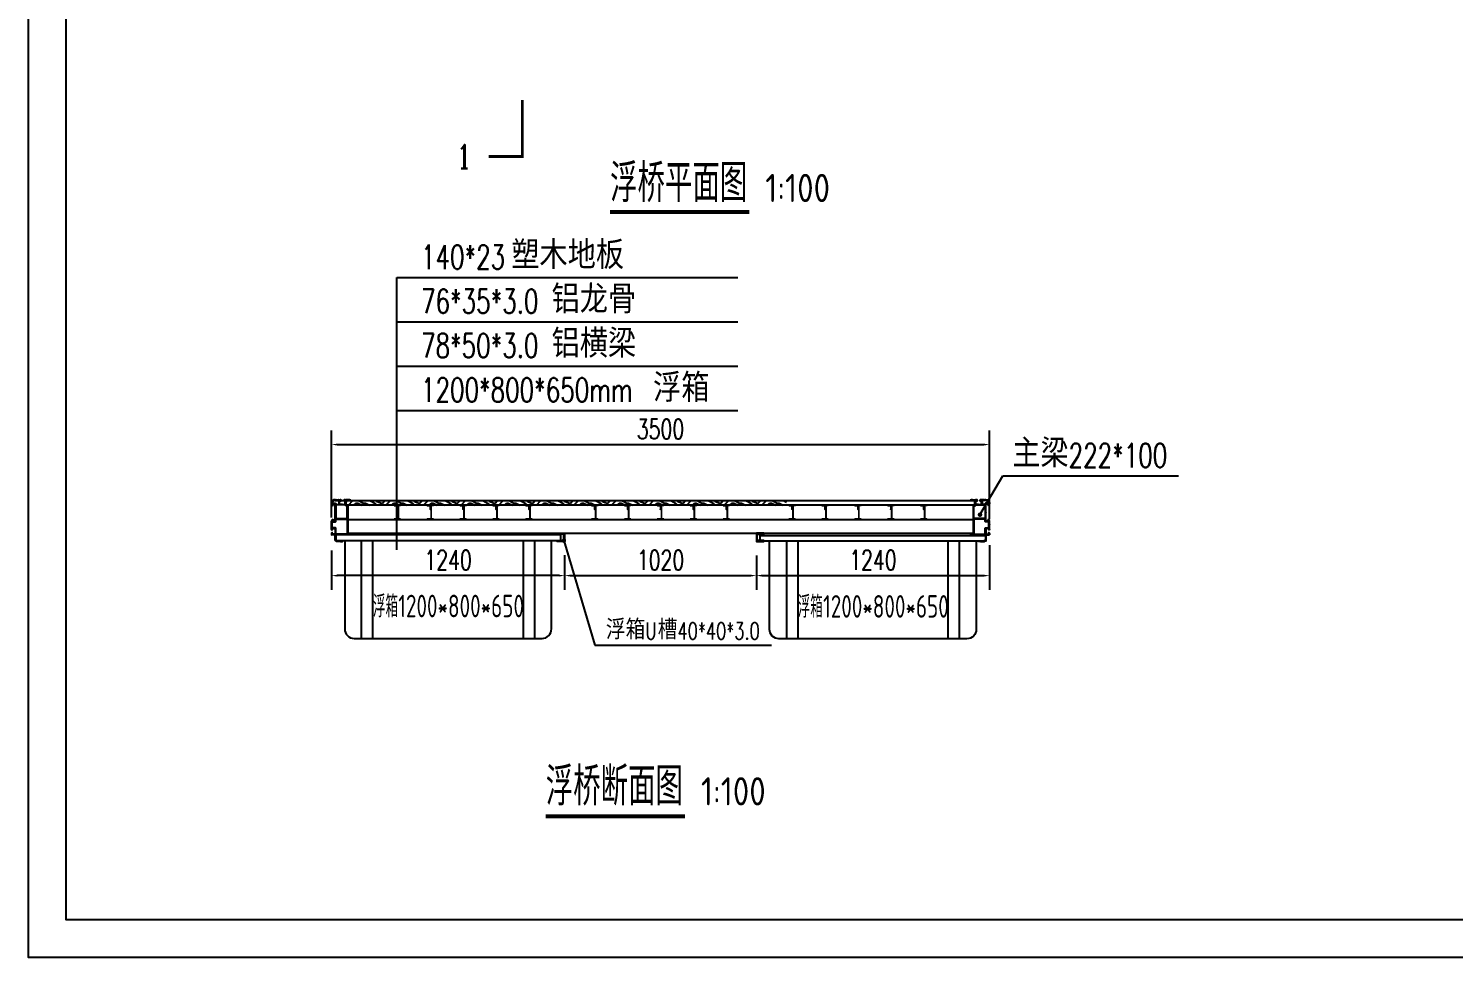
# Model space of a CAD drawing. Extents: x 8796 to 116961, y 24572 to 132726.
# Drawn here: x 15372 to 22952, y 116386 to 121326 of the extents above; entities that cross this region are included whole.
import ezdxf

# ---------------------------------------------------------------- set-up
doc = ezdxf.new("R2010")
doc.units = 0
doc.header["$LTSCALE"] = 1000
doc.header["$MEASUREMENT"] = 0
for name, color, linetype in [('DIM_LEAD', 3, 'Continuous'), ('DIM_SYMB', 3, 'Continuous'), ('PUB_TEXT', 7, 'Continuous'), ('W-STEEL_FRAME钢架', 3, 'Continuous'), ('W-WOOD_FLOOR木地板', 30, 'Continuous'), ('连接端梁', 130, 'Continuous')]:
    doc.layers.add(name, color=color, linetype=linetype)
doc.layers.add('结构', color=52, linetype='Continuous', lineweight=18)
doc.layers.add('铝龙骨', color=7, linetype='Continuous', lineweight=9)
doc.styles.add('_TCH_DIM', font='SIMPLEX.shx', dxfattribs={"bigfont": 'hztxt.shx'})
doc.styles.add('_TCH_LABEL', font='COMPLEX', dxfattribs={"bigfont": 'GBCBIG'})
doc.styles.get("Standard").update_dxf_attribs({"font": 'gbenor.shx', "bigfont": 'gbcbig.shx'})
doc.styles.add('STANDARD_T3', font='simplex.shx', dxfattribs={"width": 0.7, "bigfont": 'hztxt.shx'})
doc.dimstyles.new('W&&30', dxfattribs={"dimtxt": 105, "dimasz": 30, "dimexe": 75, "dimexo": 90, "dimgap": 30, "dimtad": 1, "dimdec": 0, "dimzin": 0, "dimdsep": 46, "dimtxsty": 'STANDARD_T3', "dimcen": 0.09, "dimclrd": 1, "dimclre": 1, "dimclrt": 7, "dimazin": 2, "dimtfac": 1, "dimtdec": 0, "dimtix": 1, "dimtmove": 2, "dimatfit": 3, "dimfxl": 0, "dimtolj": 1, "dimtzin": 0, "dimarcsym": 0})

# ---------------------------------------------------------------- blocks, each defined once
blk = doc.blocks.new('0102')
at = {"color": 5, "lineweight": -3}
for p, q in [((-1521474.8, 1202748.6), (-1521474.8, 1203268.6)), ((-1521414.8, 1202748.6), (-1521414.8, 1203268.6)), ((-1520614.8, 1203268.6), (-1520614.8, 1202748.6)), ((-1520554.8, 1203268.6), (-1520554.8, 1202748.6))]:
    blk.add_line(p, q, dxfattribs=at)
at = {"color": 5}
blk.add_lwpolyline([(-1521614.8, 1203298.6), (-1521614.8, 1203268.6), (-1521564.8, 1203268.6), (-1520464.8, 1203268.5), (-1520414.8, 1203268.6), (-1520414.8, 1203298.6)], close=True, dxfattribs=at)
at = {"color": 5, "lineweight": -3}
blk.add_lwpolyline([(-1521564.8, 1203268.6), (-1521564.8, 1202798.6, 0.414214), (-1521514.8, 1202748.6), (-1520514.8, 1202748.6, 0.414214), (-1520464.8, 1202798.6), (-1520464.8, 1203268.6)], format="xyb", dxfattribs=at)
blk = doc.blocks.new('*D154')
at = {"layer": 'Defpoints', "color": 0, "transparency": 16777216}
for p in [(20483.5, 118669.2), (19243.4, 118612.7), (20483.5, 118416.5)]:
    blk.add_point(p, dxfattribs=at)
at = {"layer": 'W-STEEL_FRAME钢架', "color": 1, "lineweight": -2, "transparency": 16777216}
for p, q in [((20483.5, 118579.2), (20483.5, 118341.5)), ((19243.4, 118522.7), (19243.4, 118341.5)), ((19273.4, 118416.5), (20453.5, 118416.5))]:
    blk.add_line(p, q, dxfattribs=at)
at = {"layer": 'W-STEEL_FRAME钢架', "color": 1, "transparency": 16777216}
for points in [[(19273.4, 118421.5), (19273.4, 118411.5), (19243.4, 118416.5)], [(20453.5, 118421.5), (20453.5, 118411.5), (20483.5, 118416.5)]]:
    blk.add_solid(points, dxfattribs=at)
at = {"layer": 'W-STEEL_FRAME钢架', "color": 7, "transparency": 16777216, "insert": (19863.5, 118499), "char_height": 105, "attachment_point": 5, "style": 'STANDARD_T3'}
blk.add_mtext('\\A1;1240', dxfattribs=at)
blk = doc.blocks.new('*D155')
at = {"layer": 'Defpoints', "color": 0, "transparency": 16777216}
for p in [(16983.5, 118639.7), (18223.6, 118615.7), (16983.5, 118416.5)]:
    blk.add_point(p, dxfattribs=at)
at = {"layer": 'W-STEEL_FRAME钢架', "color": 1, "lineweight": -2, "transparency": 16777216}
for p, q in [((16983.5, 118549.7), (16983.5, 118341.5)), ((18223.6, 118525.7), (18223.6, 118341.5)), ((18193.6, 118416.5), (17013.5, 118416.5))]:
    blk.add_line(p, q, dxfattribs=at)
at = {"layer": 'W-STEEL_FRAME钢架', "color": 1, "transparency": 16777216}
for points in [[(17013.5, 118421.5), (17013.5, 118411.5), (16983.5, 118416.5)], [(18193.6, 118421.5), (18193.6, 118411.5), (18223.6, 118416.5)]]:
    blk.add_solid(points, dxfattribs=at)
at = {"layer": 'W-STEEL_FRAME钢架', "color": 7, "transparency": 16777216, "insert": (17603.6, 118499), "char_height": 105, "attachment_point": 5, "style": 'STANDARD_T3'}
blk.add_mtext('\\A1;1240', dxfattribs=at)
blk = doc.blocks.new('*D156')
at = {"layer": 'Defpoints', "color": 0, "transparency": 16777216}
for p in [(20483.5, 119113.2), (16983.5, 118635.6), (20483.5, 118627.4)]:
    blk.add_point(p, dxfattribs=at)
at = {"layer": 'W-STEEL_FRAME钢架', "color": 1, "lineweight": -2, "transparency": 16777216}
for p, q in [((16983.5, 118725.6), (16983.5, 119188.2)), ((20483.5, 118717.4), (20483.5, 119188.2)), ((17013.5, 119113.2), (20453.5, 119113.2))]:
    blk.add_line(p, q, dxfattribs=at)
at = {"layer": 'W-STEEL_FRAME钢架', "color": 1, "transparency": 16777216}
for points in [[(17013.5, 119118.2), (17013.5, 119108.2), (16983.5, 119113.2)], [(20453.5, 119118.2), (20453.5, 119108.2), (20483.5, 119113.2)]]:
    blk.add_solid(points, dxfattribs=at)
at = {"layer": 'W-STEEL_FRAME钢架', "color": 7, "transparency": 16777216, "insert": (18733.5, 119195.7), "char_height": 105, "attachment_point": 5, "style": 'STANDARD_T3'}
blk.add_mtext('\\A1;3500', dxfattribs=at)
blk = doc.blocks.new('$matou$00000085')
at = {"color": 0, "lineweight": 5}
for p, q in [((-17.5, 36, 0), (-17.5, 37, 0)), ((-4.3, 33.6, 0), (-4.3, 35, 0)), ((-1.2, 13.2, 0), (-3.5, 13.2, 0))]:
    blk.add_line(p, q, dxfattribs=at)
at = {"color": 0, "lineweight": 0, "ltscale": 0.5}
blk.add_arc((-1.5, 17.2, 0), 4.07, 274.72823, 349.84724, dxfattribs=at)
at = {"layer": '结构', "color": 0, "linetype": 'ByBlock', "lineweight": 0, "ltscale": 0.5}
for p, q in [((-7.2, 38, 0), (-16.5, 38, 0)), ((-16.5, 35, 0), (-8.5, 35, 0)), ((-7.5, -34, 0), (-7.5, 34, 0)), ((-4.7, 33.3, 0), (-4.3, 33.6, 0)), ((-4.3, 33.1, 0), (-4.7, 33.3, 0)), ((-4.7, 31.5, 0), (-4.3, 31.7, 0)), ((-4.3, 31.2, 0), (-4.7, 31.5, 0)), ((-4.3, 31, 0), (-4.7, 30.8, 0)), ((-4.7, 30.8, 0), (-4.3, 30.5, 0)), ((-4.3, 29.2, 0), (-4.7, 29, 0)), ((-4.7, 29, 0), (-4.3, 28.7, 0)), ((-4.3, 27.4, 0), (-4.7, 27.2, 0)), ((-4.7, 27.2, 0), (-4.3, 26.9, 0)), ((-4.3, 25.6, 0), (-4.7, 25.4, 0)), ((-4.7, 25.4, 0), (-4.3, 25.1, 0)), ((-4.3, 23.8, 0), (-4.7, 23.6, 0)), ((-4.7, 23.6, 0), (-4.3, 23.3, 0)), ((-4.3, 22, 0), (-4.7, 21.8, 0)), ((-4.7, 21.8, 0), (-4.3, 21.5, 0)), ((-4.3, 20.2, 0), (-4.7, 20, 0)), ((-4.7, 20, 0), (-4.3, 19.7, 0)), ((-4.5, -34, 0), (-4.5, 12.2, 0)), ((-4.3, 31.7, 0), (-4.3, 33.1, 0)), ((-4.3, 31.3, 0), (-4.3, 31, 0)), ((-4.3, 30.5, 0), (-4.3, 29.2, 0)), ((-4.3, 28.7, 0), (-4.3, 27.4, 0)), ((-4.3, 26.9, 0), (-4.3, 25.6, 0)), ((-4.3, 25.1, 0), (-4.3, 23.8, 0)), ((-4.3, 23.3, 0), (-4.3, 22, 0)), ((-4.3, 21.5, 0), (-4.3, 20.2, 0)), ((-4.3, 19.7, 0), (-4.3, 19.2, 0)), ((-0.7, 33.6, 0), (-0.7, 35, 0)), ((-0.3, 33.3, 0), (-0.7, 33.6, 0)), ((-0.7, 33.1, 0), (-0.3, 33.3, 0)), ((-0.7, 31.7, 0), (-0.7, 33.1, 0)), ((-0.3, 31.5, 0), (-0.7, 31.7, 0)), ((-0.7, 31.2, 0), (-0.3, 31.5, 0)), ((-0.7, 29.9, 0), (-0.7, 31.2, 0)), ((-0.3, 29.7, 0), (-0.7, 29.9, 0)), ((-0.7, 29.4, 0), (-0.3, 29.7, 0)), ((-0.7, 28.1, 0), (-0.7, 29.4, 0)), ((-0.3, 27.9, 0), (-0.7, 28.1, 0)), ((-0.7, 27.6, 0), (-0.3, 27.9, 0)), ((-0.7, 26.3, 0), (-0.7, 27.6, 0)), ((-0.3, 26.1, 0), (-0.7, 26.3, 0)), ((-0.7, 25.8, 0), (-0.3, 26.1, 0)), ((-0.7, 24.5, 0), (-0.7, 25.8, 0)), ((-0.3, 24.3, 0), (-0.7, 24.5, 0)), ((-0.7, 24, 0), (-0.3, 24.3, 0)), ((-0.7, 22.7, 0), (-0.7, 24, 0)), ((-0.3, 22.5, 0), (-0.7, 22.7, 0)), ((-0.7, 22.2, 0), (-0.3, 22.5, 0)), ((-0.7, 22.2, 0), (-0.7, 22.2, 0)), ((-0.7, 21, 0), (-0.7, 22.2, 0)), ((-0.3, 20.7, 0), (-0.7, 21, 0)), ((-0.7, 20.5, 0), (-0.3, 20.7, 0)), ((-0.7, 19.2, 0), (-0.7, 20.5, 0)), ((2.2, 38, 0), (16.5, 38, 0)), ((2.5, 34, 0), (2.5, 16.5, 0)), ((16.5, 35, 0), (3.5, 35, 0)), ((17.5, 37, 0), (17.5, 36, 0)), ((-17.5, -37.5, 0), (-17.5, -35.5, 0)), ((-17, -35, 0), (-8.5, -35, 0)), ((17, -38, 0), (-17, -38, 0)), ((-3.5, -35, 0), (17, -35, 0)), ((17.5, -35.5, 0), (17.5, -37.5, 0))]:
    blk.add_line(p, q, dxfattribs=at)
for centre, radius, start, end in [((-16.5, 37, 0), 1, 90, 180), ((-16.5, 36, 0), 1, 180, 270), ((-8.5, 34, 0), 1, 0, 90), ((-7.2, 35, 0), 3, 0, 90.00167), ((-3.5, 12.2, 0), 1, 90, 180), ((-2.5, 19.2, 0), 1.75, 180, 0), ((2.2, 35, 0), 3, 89.99833, 180), ((3.5, 34, 0), 1, 90, 180), ((16.5, 37, 0), 1, 0, 90), ((16.5, 36, 0), 1, 270, 360), ((-17, -35.5, 0), 0.5, 90, 180), ((-17, -37.5, 0), 0.5, 180, 270), ((-8.5, -34, 0), 1, 270, 0), ((-3.5, -34, 0), 1, 180, 270), ((17, -35.5, 0), 0.5, 0, 90), ((17, -37.5, 0), 0.5, 270, 0)]:
    blk.add_arc(centre, radius, start, end, dxfattribs=at)
blk = doc.blocks.new('*D162')
at = {"layer": 'Defpoints', "color": 0, "transparency": 16777216}
for p in [(18223.6, 118598.6), (19243.4, 118598.6), (19243.4, 118416.5)]:
    blk.add_point(p, dxfattribs=at)
at = {"layer": 'W-STEEL_FRAME钢架', "color": 1, "lineweight": -2, "transparency": 16777216}
for p, q in [((18223.6, 118508.6), (18223.6, 118341.5)), ((19243.4, 118508.6), (19243.4, 118341.5)), ((18253.6, 118416.5), (19213.4, 118416.5))]:
    blk.add_line(p, q, dxfattribs=at)
at = {"layer": 'W-STEEL_FRAME钢架', "color": 1, "transparency": 16777216}
for points in [[(18253.6, 118421.5), (18253.6, 118411.5), (18223.6, 118416.5)], [(19213.4, 118421.5), (19213.4, 118411.5), (19243.4, 118416.5)]]:
    blk.add_solid(points, dxfattribs=at)
at = {"layer": 'W-STEEL_FRAME钢架', "color": 7, "transparency": 16777216, "insert": (18733.5, 118499), "char_height": 105, "attachment_point": 5, "style": 'STANDARD_T3'}
blk.add_mtext('\\A1;1020', dxfattribs=at)

msp = doc.modelspace()

# ---------------------------------------------------------------- hatches: boundary and pattern name
at = {"layer": 'W-WOOD_FLOOR木地板'}
h = msp.add_hatch(dxfattribs=at)
h.set_pattern_fill('木纹01', color=256, scale=50)
h.set_pattern_definition([(360, (-332156.36, 293652.5), (200, 200), [10, -190]), (360, (-332296.36, 293672.5), (200, 200), [20, -180]), (360, (-332166.36, 293682.5), (200, 200), [10, -190]), (360, (-332286.36, 293702.5), (200, 200), [10, -190]), (360, (-332166.36, 293712.5), (200, 200), [10, -190]), (360, (-332276.36, 293722.5), (200, 200), [10, -190]), (360, (-332166.36, 293732.5), (200, 200), [10, -190]), (360, (-332276.36, 293752.5), (200, 200), [10, -110, 10, -70]), (360, (-332276.36, 293772.5), (200, 200), [20, -100, 10, -70]), (360, (-332286.36, 293802.5), (200, 200), [10, -30, 10, -80, 10, -60]), (360, (-332296.36, 293822.5), (200, 200), [10, -40, 20, -130]), (360, (-332166.36, 293832.5), (200, 200), [10, -190]), (360, (-332296.36, 293842.5), (200, 200), [10, -50, 10, -130]), (45, (-332316.36, 293652.5), (5e-14, 200), [28.2842, -254.55851]), (45, (-332146.36, 293652.5), (5e-14, 200), [56.56854, -226.27417]), (45, (-332146.36, 293752.5), (5e-14, 200), [14.142, -268.70071]), (45, (-332316.36, 293772.5), (5e-14, 200), [42.4264, -240.41631]), (45, (-332146.36, 293772.5), (5e-14, 200), [70.71068, -212.13203]), (45, (-332146.36, 293802.5), (5e-14, 200), [42.4264, -240.41631]), (315, (-332186.36, 293822.5), (200, -9e-14), [14.142, -268.70071]), (315, (-332256.36, 293662.5), (200, -9e-14), [28.2842, -254.55851]), (315, (-332246.36, 293742.5), (200, -9e-14), [28.2842, -254.55851]), (315, (-332186.36, 293702.5), (200, -9e-14), [28.2842, -254.55851]), (315, (-332196.36, 293782.5), (200, -9e-14), [28.2842, -254.55851]), (315, (-332186.36, 293802.5), (200, -9e-14), [42.4264, -240.41631]), (315, (-332236.36, 293682.5), (200, -9e-14), [42.4264, -240.41631]), (315, (-332206.36, 293692.5), (200, -9e-14), [42.4264, -240.41631]), (315, (-332236.36, 293762.5), (200, -9e-14), [42.4264, -240.41631]), (315, (-332216.36, 293772.5), (200, -9e-14), [42.4264, -240.41631]), (26.56505, (-332306.36, 293692.5), (200, 8e-08), [22.36068, -424.85292]), (26.56505, (-332156.36, 293682.5), (200, 8e-08), [89.44272, -357.77088]), (26.56505, (-332156.36, 293712.5), (200, 8e-08), [89.44272, -357.77088]), (26.56505, (-332156.36, 293732.5), (200, 8e-08), [89.4428, -134, 44.722, -179.048795]), (26.56505, (-332136.36, 293762.5), (200, 8e-08), [22.36068, -424.85292]), (26.56505, (-332316.36, 293832.5), (200, 8e-08), [22.36068, -424.85292]), (26.56505, (-332156.36, 293832.5), (200, 8e-08), [44.72136, -402.49224]), (333.43495, (-332206.36, 293652.5), (200, -8e-08), [44.72136, -402.49224]), (333.43495, (-332276.36, 293702.5), (200, -8e-08), [44.72136, -402.49224]), (333.43495, (-332276.36, 293672.5), (200, -8e-08), [22.36068, -424.85224]), (333.43495, (-332266.36, 293722.5), (200, -8e-08), [67.08204, -380.13156]), (333.43495, (-332226.36, 293722.5), (200, -8e-08), [44.72136, -402.49224]), (333.43495, (-332206.36, 293732.5), (200, -8e-08), [44.72136, -402.49224]), (333.43495, (-332266.36, 293752.5), (200, -8e-08), [22.36068, -424.85224]), (333.43495, (-332256.36, 293772.5), (200, -8e-08), [22.36068, -424.85224]), (333.43495, (-332176.36, 293812.5), (200, -8e-08), [22.36068, -424.85224]), (333.43495, (-332186.36, 293742.5), (200, -8e-08), [22.36068, -424.85224]), (333.43495, (-332276.36, 293802.5), (200, -8e-08), [67.08204, -380.13156]), (333.43495, (-332286.36, 293822.5), (200, -8e-08), [44.72136, -402.49224]), (333.43495, (-332176.36, 293762.5), (200, -8e-08), [22.36, -201.24, 22.36, -201.253595]), (333.43495, (-332236.36, 293802.5), (200, -8e-08), [44.72136, -402.49224]), (333.43495, (-332226.36, 293822.5), (200, -8e-08), [44.72136, -402.49224]), (333.43495, (-332286.36, 293842.5), (200, -8e-08), [44.72136, -402.49224]), (333.43495, (-332226.36, 293842.5), (200, -8e-08), [44.72136, -402.49224])])
h.paths.add_polyline_path([(17060.78, 118815.76), (17060.78, 118791.76), (19404.43, 118791.76), (19404.43, 118815.76)])

# ---------------------------------------------------------------- linework, layer by layer
at = {"color": 3, "lineweight": -3}
for p, q in [((17002.6, 118753.19), (17002.6, 118796.28)), ((17008.12, 118795.29), (17020.67, 118795.28)), ((17019.11, 118819.85), (17019.41, 118820.31)), ((17020.53, 118820.31), (17020.83, 118819.85)), ((17021.12, 118819.85), (17021.42, 118820.31)), ((17023.13, 118819.85), (17023.43, 118820.31)), ((17023.57, 118820.37), (17028.7, 118820.37)), ((17023.57, 118820.37), (17025.4, 118820.37)), ((17034.22, 118817.86), (17034.22, 118813.55)), ((17048.28, 118813.55), (17048.28, 118817.86)), ((17053.8, 118820.37), (17058.93, 118820.37)), ((17067.41, 118819.85), (17067.1, 118820.31)), ((17069.41, 118819.85), (17069.11, 118820.31)), ((17070, 118820.31), (17069.7, 118819.85)), ((17070.87, 118790.76), (17070.87, 118753.19)), ((17071.42, 118819.85), (17071.12, 118820.31)), ((17074.16, 118820.37), (17076.53, 118820.37)), ((20392.89, 118820.37), (20390.51, 118820.37)), ((20395.63, 118819.85), (20395.93, 118820.31)), ((20396.18, 118790.76), (20396.18, 118753.19)), ((20397.05, 118820.31), (20397.35, 118819.85)), ((20397.63, 118819.85), (20397.93, 118820.31)), ((20399.64, 118819.85), (20399.94, 118820.31)), ((20413.25, 118820.37), (20408.12, 118820.37)), ((20418.77, 118813.55), (20418.77, 118817.86)), ((20432.82, 118817.86), (20432.82, 118813.55)), ((20443.48, 118820.37), (20438.35, 118820.37)), ((20443.48, 118820.37), (20441.65, 118820.37)), ((20443.92, 118819.85), (20443.62, 118820.31)), ((20445.93, 118819.85), (20445.63, 118820.31)), ((20446.51, 118820.31), (20446.21, 118819.85)), ((20458.93, 118795.29), (20446.38, 118795.28)), ((20447.94, 118819.85), (20447.64, 118820.31)), ((20464.45, 118753.19), (20464.45, 118796.28)), ((16983.52, 118687.68), (16983.52, 118706.51)), ((20483.52, 118687.68), (20483.52, 118706.51)), ((17070.87, 118686.51), (17070.87, 118637.15)), ((20396.18, 118686.51), (20396.18, 118637.15))]:
    msp.add_line(p, q, dxfattribs=at)
at = {"color": 0}
msp.add_line((17034.22, 118815.7), (17048.28, 118815.7), dxfattribs=at)
at = {"color": 1, "lineweight": -3}
for p, q in [((17070.87, 118715.15), (20396.18, 118715.15)), ((17070.87, 118641.65), (20396.18, 118641.65))]:
    msp.add_line(p, q, dxfattribs=at)
at = {"color": 3, "lineweight": -3}
for points in [[(17003.6, 118820.37, 0.4142136), (16983.52, 118800.29), (16983.52, 118798.7)], [(16987.57, 118801.34), (16987.57, 118801.34), (17004.1, 118801.34, -0.4142136), (17006.11, 118799.33), (17006.11, 118797.3, 0.4139088), (17008.12, 118795.29)], [(17000.59, 118798.29), (16993.67, 118798.29, 0.3624885), (16992.68, 118797.46), (16991.34, 118790.07)], [(17003.6, 118816.36), (17003.6, 118816.36), (17019.66, 118816.36, -0.4142136), (17022.68, 118813.35), (17022.68, 118797.29, -0.4145184), (17020.67, 118795.28)], [(17008.34, 118820.37, -0.1989124), (17008.48, 118820.31), (17008.79, 118819.85)], [(17009.07, 118819.85), (17009.37, 118820.31, -0.1989124), (17009.51, 118820.37), (17010.35, 118820.37, -0.1989124), (17010.49, 118820.31), (17010.79, 118819.85)], [(17011.08, 118819.85), (17011.38, 118820.31, -0.1989124), (17011.52, 118820.37), (17012.36, 118820.37, -0.1989124), (17012.5, 118820.31), (17012.8, 118819.85)], [(17013.09, 118819.85), (17013.39, 118820.31, -0.1989124), (17013.53, 118820.37), (17014.37, 118820.37, -0.1989124), (17014.51, 118820.31), (17014.81, 118819.85)], [(17015.09, 118819.85), (17015.39, 118820.31, -0.1989124), (17015.54, 118820.37), (17016.37, 118820.37, -0.1989124), (17016.52, 118820.31), (17016.82, 118819.85)], [(17017.1, 118819.85), (17017.4, 118820.31, -0.1989124), (17017.54, 118820.37), (17018.38, 118820.37, -0.1989124), (17018.52, 118820.31), (17018.83, 118819.85)], [(17019.41, 118820.31, -0.1989124), (17019.55, 118820.37), (17020.39, 118820.37)], [(17021.56, 118820.37), (17022.4, 118820.37, -0.1989124), (17022.54, 118820.31), (17022.84, 118819.85)], [(17040.66, 118795.27), (17027.19, 118795.27, -0.4142136), (17026.19, 118796.28), (17026.19, 118812.34, -0.4142136), (17027.19, 118813.35), (17034.02, 118813.35)], [(17041.83, 118795.27, 0.1989124), (17041.69, 118795.22), (17041.39, 118794.91, -0.4142136), (17041.11, 118794.91), (17040.81, 118795.22, 0.1989124), (17040.66, 118795.27)], [(17041.83, 118795.27), (17055.3, 118795.27, 0.4142136), (17056.31, 118796.28), (17056.31, 118812.34, 0.4142136), (17055.3, 118813.35), (17048.48, 118813.35)], [(17059.37, 118819.85), (17059.07, 118820.31, 0.1989124), (17058.93, 118820.37), (17057.1, 118820.37)], [(17061.38, 118819.85), (17061.08, 118820.31, 0.1989124), (17060.94, 118820.37), (17060.1, 118820.37, 0.1989124), (17059.96, 118820.31), (17059.66, 118819.85)], [(17070.87, 118790.76, 0.4142136), (17069.86, 118791.76), (17060.83, 118791.76, -0.4142136), (17059.82, 118792.76), (17059.82, 118816.36, -0.4142136), (17060.83, 118817.36)], [(17083.92, 118817.86), (17083.92, 118817.56, -0.4142136), (17083.72, 118817.36), (17060.83, 118817.36)], [(17063.39, 118819.85), (17063.09, 118820.31, 0.1989124), (17062.95, 118820.37), (17062.11, 118820.37, 0.1989124), (17061.97, 118820.31), (17061.67, 118819.85)], [(17065.4, 118819.85), (17065.1, 118820.31, 0.1989124), (17064.95, 118820.37), (17064.12, 118820.37, 0.1989124), (17063.98, 118820.31), (17063.67, 118819.85)], [(17066.96, 118820.37), (17066.12, 118820.37, 0.1989124), (17065.98, 118820.31), (17065.68, 118819.85)], [(17068.97, 118820.37), (17068.13, 118820.37, 0.1989124), (17067.99, 118820.31), (17067.69, 118819.85)], [(17070.98, 118820.37), (17070.14, 118820.37, 0.1989124), (17070, 118820.31)], [(17073.43, 118819.85), (17073.13, 118820.31, 0.1989124), (17072.99, 118820.37), (17072.15, 118820.37, 0.1989124), (17072.01, 118820.31), (17071.71, 118819.85)], [(17074.16, 118820.37, 0.1989124), (17074.01, 118820.31), (17073.71, 118819.85)], [(20383.13, 118817.86), (20383.13, 118817.56, 0.4142136), (20383.33, 118817.36), (20406.22, 118817.36)], [(20392.89, 118820.37, -0.1989124), (20393.03, 118820.31), (20393.33, 118819.85)], [(20393.62, 118819.85), (20393.92, 118820.31, -0.1989124), (20394.06, 118820.37), (20394.9, 118820.37, -0.1989124), (20395.04, 118820.31), (20395.34, 118819.85)], [(20396.07, 118820.37), (20396.91, 118820.37, -0.1989124), (20397.05, 118820.31)], [(20396.18, 118790.76, -0.4142136), (20397.18, 118791.76), (20406.22, 118791.76, 0.4142136), (20407.22, 118792.76), (20407.22, 118816.36, 0.4142136), (20406.22, 118817.36)], [(20398.08, 118820.37), (20398.91, 118820.37, -0.1989124), (20399.06, 118820.31), (20399.36, 118819.85)], [(20400.08, 118820.37), (20400.92, 118820.37, -0.1989124), (20401.06, 118820.31), (20401.36, 118819.85)], [(20401.65, 118819.85), (20401.95, 118820.31, -0.1989124), (20402.09, 118820.37), (20402.93, 118820.37, -0.1989124), (20403.07, 118820.31), (20403.37, 118819.85)], [(20403.66, 118819.85), (20403.96, 118820.31, -0.1989124), (20404.1, 118820.37), (20404.94, 118820.37, -0.1989124), (20405.08, 118820.31), (20405.38, 118819.85)], [(20405.66, 118819.85), (20405.97, 118820.31, -0.1989124), (20406.11, 118820.37), (20406.95, 118820.37, -0.1989124), (20407.09, 118820.31), (20407.39, 118819.85)], [(20407.67, 118819.85), (20407.97, 118820.31, -0.1989124), (20408.12, 118820.37), (20409.95, 118820.37)], [(20425.21, 118795.27), (20411.74, 118795.27, -0.4142136), (20410.74, 118796.28), (20410.74, 118812.34, -0.4142136), (20411.74, 118813.35), (20418.57, 118813.35)], [(20425.21, 118795.27, -0.1989124), (20425.35, 118795.22), (20425.65, 118794.91, 0.4142136), (20425.94, 118794.91), (20426.24, 118795.22, -0.1989124), (20426.38, 118795.27)], [(20426.38, 118795.27), (20439.85, 118795.27, 0.4142136), (20440.86, 118796.28), (20440.86, 118812.34, 0.4142136), (20439.85, 118813.35), (20433.03, 118813.35)], [(20445.49, 118820.37), (20444.65, 118820.37, 0.1989124), (20444.51, 118820.31), (20444.21, 118819.85)], [(20463.44, 118816.36), (20463.44, 118816.36), (20447.38, 118816.36, 0.4142136), (20444.37, 118813.35), (20444.37, 118797.29, 0.4145184), (20446.38, 118795.28)], [(20447.64, 118820.31, 0.1989124), (20447.49, 118820.37), (20446.66, 118820.37)], [(20449.95, 118819.85), (20449.64, 118820.31, 0.1989124), (20449.5, 118820.37), (20448.66, 118820.37, 0.1989124), (20448.52, 118820.31), (20448.22, 118819.85)], [(20451.95, 118819.85), (20451.65, 118820.31, 0.1989124), (20451.51, 118820.37), (20450.67, 118820.37, 0.1989124), (20450.53, 118820.31), (20450.23, 118819.85)], [(20453.96, 118819.85), (20453.66, 118820.31, 0.1989124), (20453.52, 118820.37), (20452.68, 118820.37, 0.1989124), (20452.54, 118820.31), (20452.24, 118819.85)], [(20455.97, 118819.85), (20455.67, 118820.31, 0.1989124), (20455.53, 118820.37), (20454.69, 118820.37, 0.1989124), (20454.55, 118820.31), (20454.24, 118819.85)], [(20457.98, 118819.85), (20457.68, 118820.31, 0.1989124), (20457.53, 118820.37), (20456.7, 118820.37, 0.1989124), (20456.55, 118820.31), (20456.25, 118819.85)], [(20458.7, 118820.37, 0.1989124), (20458.56, 118820.31), (20458.26, 118819.85)], [(20479.47, 118801.34), (20479.47, 118801.34), (20462.94, 118801.34, 0.4142136), (20460.93, 118799.33), (20460.93, 118797.3, -0.4139088), (20458.93, 118795.29)], [(20463.44, 118820.37, -0.4142136), (20483.52, 118800.29), (20483.52, 118798.7)], [(20466.46, 118798.29), (20473.38, 118798.29, -0.3624885), (20474.37, 118797.46), (20475.71, 118790.07)], [(16990.17, 118715.96, -0.4035353), (16991.34, 118715.14), (16992.68, 118707.75, 0.3624885), (16993.67, 118706.93), (17000.59, 118706.93, 0.4142136), (17002.6, 118708.94), (17002.6, 118752.02)], [(17002.6, 118753.19, 0.1989124), (17002.66, 118753.05), (17002.96, 118752.75, -0.4142136), (17002.96, 118752.47), (17002.66, 118752.16, 0.1989124), (17002.6, 118752.02)], [(17070.87, 118715.15), (17070.87, 118637.15, 2.4142136), (17071.37, 118636.65), (17082.91, 118636.65, -0.4142136), (17083.92, 118635.65), (17083.92, 118634.64, -0.4142136), (17082.91, 118633.64)], [(17070.81, 118753.05), (17070.51, 118752.75, 0.4142136), (17070.51, 118752.47), (17070.81, 118752.16, -0.1989124), (17070.87, 118752.02), (17070.87, 118752.02), (17070.87, 118687.68)], [(20396.18, 118715.15), (20396.18, 118637.15, -2.4142136), (20395.68, 118636.65), (20384.13, 118636.65, 0.4142136), (20383.13, 118635.65), (20383.13, 118634.64, 0.4142136), (20384.13, 118633.64)], [(20396.24, 118753.05), (20396.54, 118752.75, -0.4142136), (20396.54, 118752.47), (20396.24, 118752.16, 0.1989124), (20396.18, 118752.02), (20396.18, 118752.02), (20396.18, 118687.68)], [(20464.45, 118753.19, -0.1989124), (20464.39, 118753.05), (20464.09, 118752.75, 0.4142136), (20464.09, 118752.47), (20464.39, 118752.16, -0.1989124), (20464.45, 118752.02)], [(20476.88, 118715.96, 0.4035353), (20475.71, 118715.14), (20474.37, 118707.75, -0.3624885), (20473.38, 118706.93), (20466.46, 118706.93, -0.4142136), (20464.45, 118708.94), (20464.45, 118752.02)], [(16983.52, 118687.68, 0.1989124), (16983.58, 118687.54), (16983.88, 118687.24, -0.4142136), (16983.88, 118686.96), (16983.58, 118686.66, 0.1989124), (16983.52, 118686.51)], [(16983.52, 118661.75, 0.4142136), (16986.03, 118659.24), (16987.34, 118659.24, 0.4142136), (16987.54, 118659.44)], [(16983.52, 118639.66), (16983.52, 118635.65, 0.4142136), (16985.53, 118633.64)], [(17014.64, 118597.5, -0.4142136), (17002.59, 118609.55), (17002.59, 118631.63, 0.4142136), (17000.59, 118633.64), (16985.53, 118633.64)], [(16987.54, 118644.99, 0.4142136), (16987.34, 118645.19), (16986.03, 118645.19)], [(16987.54, 118659.44), (16987.54, 118666.27, -0.4142136), (16988.54, 118667.27), (17001.59, 118667.27, -0.4142136), (17002.59, 118666.27), (17002.59, 118652.8, 0.1989124), (17002.65, 118652.66), (17002.95, 118652.36, -0.4142136), (17002.95, 118652.07), (17002.65, 118651.77, 0.1989124), (17002.59, 118651.63), (17002.59, 118638.16, -0.4142136), (17001.59, 118637.15), (16988.54, 118637.15, -0.4142136), (16987.54, 118638.16), (16987.54, 118644.99)], [(17082.91, 118633.64), (17007.61, 118633.64, 0.4142136), (17005.61, 118631.63), (17005.61, 118609.55, 0.4142136), (17014.64, 118600.51)], [(17070.81, 118687.54), (17070.51, 118687.24, 0.4142136), (17070.51, 118686.96), (17070.81, 118686.66)], [(20384.13, 118633.64), (20459.43, 118633.64, -0.4142136), (20461.44, 118631.63), (20461.44, 118609.55, -0.4142136), (20452.41, 118600.51)], [(20396.24, 118687.54), (20396.54, 118687.24, -0.4142136), (20396.54, 118686.96), (20396.24, 118686.66)], [(20452.41, 118597.5, 0.4142136), (20464.45, 118609.55), (20464.45, 118631.63, -0.4142136), (20466.46, 118633.64), (20481.52, 118633.64)], [(20479.51, 118659.44), (20479.51, 118666.27, 0.4142136), (20478.5, 118667.27), (20465.46, 118667.27, 0.4142136), (20464.45, 118666.27), (20464.45, 118652.8, -0.1989124), (20464.39, 118652.66), (20464.09, 118652.36, 0.4142136), (20464.09, 118652.07), (20464.39, 118651.77, -0.1989124), (20464.45, 118651.63), (20464.45, 118638.16, 0.4142136), (20465.46, 118637.15), (20478.5, 118637.15, 0.4142136), (20479.51, 118638.16), (20479.51, 118644.99)], [(20483.52, 118661.75, -0.4142136), (20481.01, 118659.24), (20479.71, 118659.24, -0.4142136), (20479.51, 118659.44)], [(20479.51, 118644.99, -0.4142136), (20479.71, 118645.19), (20481.01, 118645.19)], [(20483.52, 118639.66), (20483.52, 118635.65, -0.4142136), (20481.52, 118633.64)], [(20483.52, 118687.68, -0.1989124), (20483.46, 118687.54), (20483.16, 118687.24, 0.4142136), (20483.16, 118686.96), (20483.46, 118686.66, -0.1989124), (20483.52, 118686.51)], [(17031.26, 118597.56), (17031.56, 118597.86, -0.4142136), (17031.85, 118597.86), (17032.15, 118597.56, 0.1989124), (17032.29, 118597.5), (17040.74, 118597.5, 0.4142136), (17041.75, 118598.5), (17041.75, 118599.51, 0.4142136), (17040.74, 118600.51), (17014.64, 118600.51)], [(17031.26, 118597.56, -0.1989124), (17031.12, 118597.5), (17014.64, 118597.5)], [(20435.78, 118597.56), (20435.48, 118597.86, 0.4142136), (20435.2, 118597.86), (20434.9, 118597.56, -0.1989124), (20434.76, 118597.5), (20426.3, 118597.5, -0.4142136), (20425.3, 118598.5), (20425.3, 118599.51, -0.4142136), (20426.3, 118600.51), (20452.41, 118600.51)], [(20435.78, 118597.56, 0.1989124), (20435.93, 118597.5), (20452.41, 118597.5)]]:
    msp.add_lwpolyline(points, format="xyb", dxfattribs=at)
for points in [[(17003.6, 118820.37), (17008.34, 118820.37), (17005.97, 118820.37)], [(20463.44, 118820.37), (20458.7, 118820.37), (20461.08, 118820.37)], [(16983.52, 118661.75), (16983.52, 118672.2), (16983.52, 118686.51)], [(20483.52, 118661.75), (20483.52, 118672.2), (20483.52, 118686.51)]]:
    msp.add_lwpolyline(points, dxfattribs=at)
for points in [[(17059.32, 118788.25, -0.356394), (17056.37, 118790.66, 0.356394), (17054.4, 118792.26), (17009.12, 118792.26, 0.4142136), (17006.11, 118789.25), (17006.11, 118721.99, 0.4142136), (17008.12, 118719.98), (17064.34, 118719.98, 0.4142136), (17067.35, 118722.99), (17067.35, 118785.24, 0.4142136), (17064.34, 118788.25)], [(20407.73, 118788.25, 0.356394), (20410.68, 118790.66, -0.356394), (20412.64, 118792.26), (20457.92, 118792.26, -0.4142136), (20460.93, 118789.25), (20460.93, 118721.99, -0.4142136), (20458.93, 118719.98), (20402.71, 118719.98, -0.4142136), (20399.69, 118722.99), (20399.69, 118785.24, -0.4142136), (20402.71, 118788.25)], [(17067.35, 118640.17, -0.4142136), (17064.34, 118637.15), (17009.12, 118637.15, -0.4142136), (17006.11, 118640.17), (17006.11, 118667.77, 0.4142136), (17003.1, 118670.79), (16990.05, 118670.79, -0.4142136), (16987.04, 118673.8), (16987.04, 118699.4, -0.4142136), (16990.05, 118702.41), (17003.1, 118702.41, 0.4142136), (17006.11, 118705.42), (17006.11, 118714.96, -0.4142136), (17008.12, 118716.97), (17064.34, 118716.97, -0.4142136), (17067.35, 118713.96)], [(20399.69, 118640.17, 0.4142136), (20402.71, 118637.15), (20457.93, 118637.15, 0.4142136), (20460.94, 118640.17), (20460.94, 118667.77, -0.4142136), (20463.95, 118670.79), (20477, 118670.79, 0.4142136), (20480.01, 118673.8), (20480.01, 118699.4, 0.4142136), (20477, 118702.41), (20463.95, 118702.41, -0.4142136), (20460.93, 118705.42), (20460.93, 118714.96, 0.4142136), (20458.93, 118716.97), (20402.71, 118716.97, 0.4142136), (20399.69, 118713.96)]]:
    msp.add_lwpolyline(points, format="xyb", close=True, dxfattribs=at)
at = {"color": 4}
for points in [[(18223.6, 118641.65), (18223.6, 118598.65), (18183.6, 118598.65), (18183.6, 118602.65), (18219.6, 118602.65), (18219.6, 118637.65), (18183.6, 118637.65), (18183.6, 118641.65)], [(19243.43, 118641.65), (19243.43, 118598.65), (19283.43, 118598.65), (19283.43, 118602.65), (19247.43, 118602.65), (19247.43, 118637.65), (19283.43, 118637.65), (19283.43, 118641.65)]]:
    msp.add_lwpolyline(points, close=True, dxfattribs=at)
at = {"color": 3, "lineweight": -3}
for centre, radius, start, end in [((16993.41, 118798.65), 9.88, 179.709357, 251.986104), ((17003.55, 118800.35), 16.01, 89.816569, 176.447209), ((16990.35, 118790.25), 1, 270, 349.7), ((17000.59, 118796.28), 2.01, 0, 90), ((17008.93, 118819.99), 0.201, 225, 315), ((17010.94, 118819.99), 0.201, 225, 315), ((17012.94, 118819.99), 0.201, 225, 315), ((17014.95, 118819.99), 0.201, 225, 315), ((17016.96, 118819.99), 0.201, 225, 315), ((17018.97, 118819.99), 0.201, 225, 315), ((17020.39, 118820.17), 0.201, 45.000001, 90), ((17020.98, 118819.99), 0.201, 225, 315), ((17021.56, 118820.17), 0.201, 90, 134.999998), ((17022.98, 118819.99), 0.201, 225, 315), ((17023.57, 118820.17), 0.201, 90, 134.999998), ((17029.02, 118813.76), 6.62, 38.304663, 92.807428), ((17034.02, 118813.55), 0.201, 270, 0.274109), ((17053.47, 118813.76), 6.62, 87.192572, 141.695337), ((17048.48, 118813.55), 0.201, 180, 270), ((17059.52, 118819.99), 0.201, 225, 315), ((17061.52, 118819.99), 0.201, 225, 315), ((17063.53, 118819.99), 0.201, 225, 315), ((17065.54, 118819.99), 0.201, 225, 315), ((17066.96, 118820.17), 0.201, 45.000002, 90), ((17067.55, 118819.99), 0.201, 225, 315), ((17068.97, 118820.17), 0.201, 45.000002, 90), ((17069.56, 118819.99), 0.201, 225, 315), ((17070.98, 118820.17), 0.201, 45.000002, 90), ((17071.56, 118819.99), 0.201, 225, 315), ((17073.57, 118819.99), 0.201, 225, 315), ((17075.96, 118806.56), 13.82, 54.839429, 92.381491), ((20391.09, 118806.56), 13.82, 87.618509, 125.160571), ((20393.48, 118819.99), 0.201, 225, 315), ((20395.48, 118819.99), 0.201, 225, 315), ((20396.07, 118820.17), 0.201, 90, 134.999998), ((20397.49, 118819.99), 0.201, 225, 315), ((20398.08, 118820.17), 0.201, 90, 134.999998), ((20399.5, 118819.99), 0.201, 225, 315), ((20400.08, 118820.17), 0.201, 90, 134.999998), ((20401.51, 118819.99), 0.201, 225, 315), ((20403.51, 118819.99), 0.201, 225, 315), ((20405.52, 118819.99), 0.201, 225, 315), ((20407.53, 118819.99), 0.201, 225, 315), ((20413.57, 118813.76), 6.62, 38.304663, 92.807428), ((20418.57, 118813.55), 0.201, 270, 360), ((20438.02, 118813.76), 6.62, 87.192572, 141.695337), ((20433.03, 118813.55), 0.201, 179.725891, 270), ((20443.48, 118820.17), 0.201, 45.000002, 90), ((20444.06, 118819.99), 0.201, 225, 315), ((20445.49, 118820.17), 0.201, 45.000002, 90), ((20446.07, 118819.99), 0.201, 225, 315), ((20446.66, 118820.17), 0.201, 90, 134.999999), ((20448.08, 118819.99), 0.201, 225, 315), ((20450.09, 118819.99), 0.201, 225, 315), ((20452.09, 118819.99), 0.201, 225, 315), ((20454.1, 118819.99), 0.201, 225, 315), ((20456.11, 118819.99), 0.201, 225, 315), ((20458.12, 118819.99), 0.201, 225, 315), ((20463.5, 118800.35), 16.01, 3.552791, 90.183431), ((20466.46, 118796.28), 2.01, 90, 180), ((20476.7, 118790.25), 1, 190.3, 270), ((20473.64, 118798.65), 9.88, 288.013896, 0.290643), ((16993.64, 118706.46), 10.11, 110.042211, 179.705479), ((17070.66, 118753.19), 0.201, 315, 0), ((20396.38, 118753.19), 0.201, 180, 225), ((20473.41, 118706.46), 10.11, 0.294521, 69.957789), ((16990.14, 118639.99), 6.62, 128.304663, 182.807428), ((17070.66, 118687.68), 0.201, 315, 0), ((17070.66, 118686.51), 0.201, 360, 45), ((20396.38, 118687.68), 0.201, 180, 225), ((20396.38, 118686.51), 0.201, 135, 180), ((20476.91, 118639.99), 6.62, 357.192572, 51.695337)]:
    msp.add_arc(centre, radius, start, end, dxfattribs=at)
at = {"layer": 'DIM_LEAD'}
for p, q in [((20432.83, 118740.34), (20554.9, 118946.82)), ((20554.9, 118946.82), (21489.5, 118946.82)), ((18219.6, 118602.65), (18383.21, 118046.11)), ((18383.21, 118046.11), (19323.39, 118046.11))]:
    msp.add_line(p, q, dxfattribs=at)
at = {"layer": 'DIM_LEAD', "const_width": 12}
for points in [[(20429.78, 118735.17, 1), (20435.89, 118745.5, 1)], [(18217.9, 118608.4, 1), (18221.29, 118596.89, 1)]]:
    msp.add_lwpolyline(points, format="xyb", close=True, dxfattribs=at)
at = {"layer": 'DIM_SYMB'}
for p, q in [((17331.27, 119295.39), (17331.27, 120001.89)), ((17331.27, 120001.89), (19144.32, 120001.89)), ((17331.27, 119766.39), (19144.32, 119766.39)), ((17331.27, 119530.89), (19144.32, 119530.89)), ((17331.27, 118553.14), (17331.27, 119295.39)), ((17331.27, 119295.39), (19144.32, 119295.39))]:
    msp.add_line(p, q, dxfattribs=at)
for points, const_width in [([(17998.86, 120945.16), (17998.86, 120645.16), (17818.86, 120645.16)], 15), ([(18465.38, 120349.71), (19206.64, 120349.71)], 21), ([(18123.13, 117136.97), (18864.39, 117136.97)], 21)]:
    msp.add_lwpolyline(points, dxfattribs=dict(at, const_width=const_width))
at = {"layer": 'W-WOOD_FLOOR木地板'}
msp.add_lwpolyline([(17060.78, 118815.76), (20404.43, 118815.76), (20404.43, 118791.76), (17060.78, 118791.76)], close=True, dxfattribs=at)
at = {"layer": '连接端梁', "color": 0}
for points in [[(15371.54, 127348.64), (29241.61, 127348.64), (29241.61, 116385.92), (15371.54, 116385.92)], [(15571.54, 127148.64), (29041.61, 127148.64), (29041.61, 116585.92), (15571.54, 116585.92)]]:
    msp.add_lwpolyline(points, close=True, dxfattribs=at)

# ---------------------------------------------------------------- block references
at = {"color": 0}
msp.add_blockref('0102', (1538618.45, -1084665.91), dxfattribs=at)
at = {"color": 0, "xscale": -1}
msp.add_blockref('0102', (-1501151.41, -1084667.99), dxfattribs=at)
at = {"layer": '铝龙骨', "yscale": -1, "rotation": 180}
for p in [(17333.53, 118753.15, 0), (17683.53, 118753.15, 0), (18033.53, 118753.15, 0), (18383.53, 118753.15, 0), (18733.53, 118753.15, 0), (19083.53, 118753.15, 0), (19433.53, 118753.15, 0), (19783.53, 118753.15, 0), (20133.53, 118753.15, 0)]:
    msp.add_blockref('$matou$00000085', p, dxfattribs=at)
at = {"layer": '铝龙骨', "color": 2, "yscale": -1, "rotation": 180}
for p in [(17508.53, 118753.15, 0), (17858.53, 118753.15, 0), (18558.53, 118753.15, 0), (18908.53, 118753.15, 0), (19608.53, 118753.15, 0), (19958.53, 118753.15, 0)]:
    msp.add_blockref('$matou$00000085', p, dxfattribs=at)

# ---------------------------------------------------------------- texts
at = {"layer": 'PUB_TEXT', "color": 7, "width": 0.705882}
for s, height, style, p in [('1', 127.5, '_TCH_LABEL', (17649.58, 120581.41)), ('140*23', 127.5, '_TCH_DIM', (17459.52, 120046.89)), ('76*35*3.0', 127.5, '_TCH_DIM', (17459.52, 119811.39)), ('78*50*3.0', 127.5, '_TCH_DIM', (17459.52, 119575.89)), ('1200*800*650mm', 127.5, '_TCH_DIM', (17459.52, 119340.39)), ('222*100', 127.5, '_TCH_DIM', (20904.5, 118991.82)), ('U', 89.25, '_TCH_DIM', (18652.89, 118077.61)), ('40*40*3.0', 89.25, '_TCH_DIM', (18823.89, 118077.61))]:
    msp.add_text(s, height=height, dxfattribs=dict(at, style=style)).set_placement(p)
at = {"layer": 'PUB_TEXT', "color": 7}
for s, height, p in [('浮桥平面图', 202.553, (18465.38, 120402.88)), ('1:100', 150, (19290.64, 120402.88)), ('浮桥断面图', 202.553, (18123.13, 117194.61)), ('1:100', 150, (18948.39, 117194.61))]:
    msp.add_text(s, height=height, dxfattribs=at).set_placement(p)
at = {"layer": 'PUB_TEXT', "color": 7, "style": '_TCH_DIM'}
for s, height, p in [('塑木地板', 150, (17939.52, 120046.89)), ('铝龙骨', 150, (18153.8, 119811.39)), ('铝横梁', 150, (18153.8, 119575.89)), ('浮箱', 150, (18693.8, 119340.39)), ('主梁', 150, (20604.5, 118991.82)), ('浮箱', 105, (18442.89, 118077.61)), ('槽', 105, (18718.89, 118077.61))]:
    msp.add_text(s, height=height, dxfattribs=at).set_placement(p)
at = {"layer": 'PUB_TEXT', "width": 0.8}
for s, height, p in [('浮箱', 115.745, (17203.61, 118194.94)), ('1200*800*650', 120, (17338.41, 118194.94)), ('浮箱', 115.745, (19463.44, 118192.86)), ('1200*800*650', 120, (19598.25, 118192.86))]:
    msp.add_text(s, height=height, dxfattribs=at).set_placement(p)

# ---------------------------------------------------------------- dimensions: what is measured, and where the dimension line sits
at = {"layer": 'W-STEEL_FRAME钢架'}
for base, p1, p2, picture, middle in [((20483.52, 119113.21), (16983.52, 118635.59), (20483.52, 118627.4), '*D156', (18733.52, 119195.71)), ((16983.52, 118416.52), (18223.6, 118615.65), (16983.52, 118639.66), '*D155', (17603.56, 118499.02))]:
    dim = msp.add_linear_dim(base=base, p1=p1, p2=p2, angle=180, dimstyle='W&&30', dxfattribs=at)
    dim.commit()
    dim.dimension.update_dxf_attribs({"geometry": picture, "text_midpoint": middle})
for base, p1, p2, picture, middle in [((20483.52, 118416.52), (19243.43, 118612.67), (20483.52, 118669.25), '*D154', (19863.48, 118499.02)), ((19243.43, 118416.52), (18223.6, 118598.65), (19243.43, 118598.65), '*D162', (18733.51, 118499.02))]:
    dim = msp.add_linear_dim(base=base, p1=p1, p2=p2, dimstyle='W&&30', dxfattribs=at)
    dim.commit()
    dim.dimension.update_dxf_attribs({"geometry": picture, "text_midpoint": middle})

doc.saveas('drawing.dxf')
